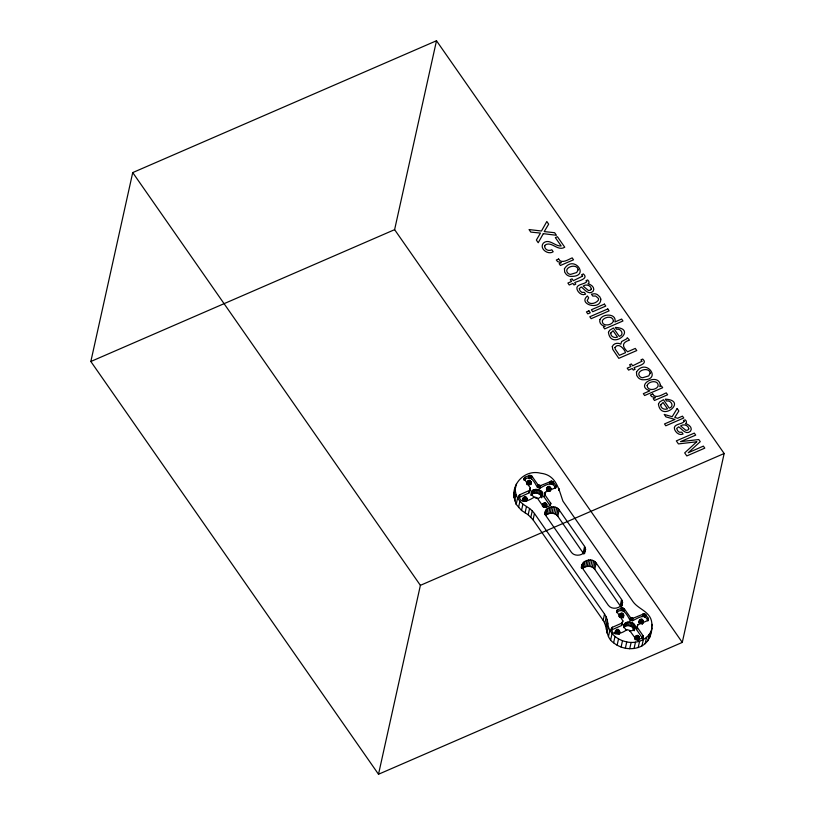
<?xml version="1.0" encoding="UTF-8"?>
<svg xmlns="http://www.w3.org/2000/svg" width="815" height="815" viewBox="0 0 815 815"><rect width="100%" height="100%" fill="white"/><g stroke="black" fill="none" stroke-linecap="round" stroke-linejoin="round"><path stroke-width="1.22" d="M513.929 497.16C512.166 482.225 525.981 469.328 540.722 473.24C556.38 474.951 558.723 489.367 562.941 501.144L633.011 601.684C638.237 608.999 648.974 611.158 651.43 620.694C653.253 629.74 650.543 641.161 641.945 645.918C632.97 650.676 621.427 649.107 613.603 642.801C605.596 637.636 607.786 627.407 603.141 620.347L533.061 519.807L528.181 514.785L521.519 510.445L516.19 504.322L513.929 497.16L515.488 487.227M545.276 492.219L544.624 494.379L550.787 503.344L550.227 505.86L544.063 496.906L545.276 492.219L555.463 487.727L555.749 485.516L553.079 481.797L551.49 481.176L540.651 485.587L537.992 484.854L532.063 476.357L529.536 475.369L524.758 477.437L524.147 478.711L530.392 488.154L529.19 492.841L518.656 497.7L519.562 494.817L529.75 490.314L530.392 488.154M527.305 499.055C518.197 505.993 526.551 489.051 526.887 500.95M531.37 482.714C522.262 489.652 530.616 472.71 530.952 484.599M538.511 498.332C553.976 489.52 521.712 484.497 534.283 497.649M546.977 505.096C537.859 512.034 546.213 495.092 546.559 506.991M551.042 488.755C541.924 495.693 550.278 478.751 550.614 490.65M581.431 568.055C580.83 560.516 591.934 557.053 596.162 563.002L621.58 599.483L622.558 602.305L621.906 605.83M585.577 549.239C584.915 555.586 574.769 557.338 571.315 552.193L545.887 515.712C541.476 508.163 555.412 503.538 559.182 509.946L584.6 546.417L585.577 549.239L584.64 553.446M612.014 627.468C609.926 637.758 622.986 633.204 626.827 629.608L629.486 630.331L636.24 639.551L637.931 639.826L642.261 638.023L643.239 635.995L637.075 627.041L637.727 624.871L647.456 620.653L648.434 618.626L645.531 614.449L643.942 613.827L633.102 618.239L630.443 617.515L624.147 608.611L621.458 608.173L617.21 610.089L616.598 611.362L622.843 620.806L621.641 625.492L611.454 629.985L612.014 627.468L622.202 622.976L622.843 620.806M615.376 631.004C621.998 640.305 619.186 621.957 614.958 632.898M619.441 614.663C626.063 623.954 623.251 605.616 619.023 616.558M634.172 630.759C640.478 618.3 615.6 620.48 626.735 630.301M635.048 637.045C641.66 646.346 638.848 628.008 634.63 638.94M643.493 621.407C634.376 628.355 642.729 611.413 643.076 623.302M544.389 496.213L544.715 494.736M637.167 627.397L637.055 628.141L637.727 624.871M90.842 361.493L132.723 172.586L436.494 40.75L724.158 453.507L682.277 642.414L378.506 774.25L90.842 361.493L394.613 229.657L436.494 40.75M378.506 774.25L420.387 585.343L132.723 172.586M516.496 483.764L514.092 493.533M514.642 500.807L516.038 494.501L515.335 490.854M516.19 504.322L517.586 498.026L516.038 494.501M519.002 497.333L519.562 494.817M519.45 497.069L520.011 494.542M523.831 479.923L524.208 478.242M524.045 479.485L524.422 477.804M524.198 479.964L524.758 477.437M518.513 507.582L519.909 501.276L517.586 498.026M525.206 477.172L524.656 479.689C530.983 473.912 534.701 482.979 537.431 487.38L540.09 488.104C544.899 485.577 553.181 479.811 555.423 488.491M522.721 499.809L523.138 497.914M522.853 500.39L523.475 497.547M523.098 501.062L523.933 497.282M526.918 484.049L527.539 481.207M528.446 478.038L529.006 475.522M521.519 510.445L522.914 504.139L519.909 501.276M523.627 500.909L524.463 497.119M527.152 484.721L527.998 480.942M528.976 477.885L529.536 475.369M527.692 484.568L528.528 480.779M524.198 500.868L525.033 497.089M529.556 477.855L530.117 475.328M528.263 484.528L529.098 480.748M524.779 500.97L525.614 497.181M530.127 477.947L530.687 475.42M528.833 484.619L529.679 480.84M525.318 501.174L526.154 497.395M530.667 478.161L531.227 475.634M525.991 500.553L526.622 497.71M529.383 484.833L530.219 481.054M531.136 478.476L531.696 475.95M526.358 500.95L526.989 498.118M530.056 484.212L530.687 481.37M531.502 478.874L532.063 476.357M526.796 500.461L527.224 498.576M530.422 484.609L531.054 481.777M530.86 484.12L531.288 482.236M529.302 492.087L529.862 489.571M529.19 492.841L530.076 488.847M525.094 512.808L526.49 506.502L522.914 504.139M530.983 495.388L531.553 492.311M532.073 491.231L531.237 495.011C534.059 491.19 541.292 493.044 541.669 497.863M532.093 494.104L532.928 490.314M528.181 514.785L529.577 508.489L526.49 506.502M533.224 493.421L534.059 489.642M534.548 493.034L535.394 489.255M535.985 492.953L536.82 489.173M530.86 517.138L532.256 510.842L529.577 508.489M537.431 487.38L537.992 484.854M538.338 487.533L538.898 485.017M537.421 493.187L538.267 489.407M539.235 487.778L539.795 485.261M533.061 519.807L534.467 513.501L532.256 510.842M538.776 493.717L539.622 489.937M540.09 488.104L540.651 485.587M539.948 494.511L540.783 490.732M540.854 495.51L541.7 491.73M541.445 496.651L542.281 492.871M541.934 497.16L542.505 494.084M544.063 496.906L544.624 494.379M542.383 505.85L542.8 503.955M544.603 495.489L545.164 492.963M542.515 506.431L543.147 503.599M546.447 489.509L546.865 487.615M544.328 507.113L542.963 506.186L543.595 503.324M546.58 490.09L547.211 487.248M547.028 489.815L547.66 486.983M544.125 503.171L543.289 506.95C545.867 507.521 550.889 506.512 550.787 503.344M548.189 486.83L547.354 490.61L549.045 490.885L549.88 487.095M543.86 506.92L544.705 503.13M547.925 490.579L548.76 486.789M545.276 503.232L544.44 507.012L544.98 507.225L545.816 503.436M549.83 483.886L550.39 481.359M548.505 490.671L549.341 486.881M550.359 483.723L550.92 481.207M545.449 507.541L546.284 503.762M550.93 483.692L551.49 481.176M546.019 506.991L546.651 504.159M549.514 491.201L550.349 487.421M546.254 507.45L546.885 504.617M551.511 483.784L552.071 481.268M544.807 514.367L545.734 510.17M550.084 490.65L550.716 487.818M550.319 491.109L550.95 488.277M552.05 483.998L552.611 481.482M546.763 509.069L545.367 515.375C548.994 512.584 554.883 512.207 557.786 516.241L583.907 554.098M552.519 484.314L553.079 481.797M552.886 484.721L553.436 482.195M546.722 514.571L548.118 508.265M549.993 505.412L550.553 502.886M548.617 513.745L550.013 507.439M555.188 488.032L555.749 485.516M555.616 487.655L555.983 485.974M555.698 488.134L556.075 486.453M550.207 513.267L551.612 506.971M551.928 513.175L553.324 506.869M558.632 490.538L559.1 488.44M553.66 513.45L555.056 507.144M555.28 514.092L556.686 507.786M556.686 515.039L558.092 508.743M557.786 516.241L559.182 509.946M583.204 552.723L584.6 546.417M584.141 553.049L585.302 547.792M581.39 567.678L582.083 564.53M581.553 568.483L582.715 563.226M583.744 562.136L582.348 568.432C585.975 565.641 591.863 565.274 594.767 569.308L620.184 605.789L621.58 599.483M583.703 567.627L585.099 561.321M585.598 566.802L586.994 560.496M587.197 566.333L588.593 560.027M588.909 566.231L590.305 559.936M590.641 566.517L592.036 560.211M592.271 567.148L593.666 560.842M593.666 568.106L595.072 561.8M594.767 569.308L596.162 563.002M603.141 620.347L604.536 614.052L534.467 513.501M604.812 623.251L606.207 616.945L604.536 614.052M605.891 626.297L607.287 619.991L606.207 616.945M606.36 629.404L607.756 623.108L607.287 619.991M606.971 633.061L608.367 626.755L607.756 623.108M608.428 636.596L609.824 630.29L608.367 626.755M611.087 629.944L611.464 628.263M611.301 629.516L611.668 627.835M611.902 629.72L612.462 627.193M616.497 612.136L616.874 610.455M617.21 610.089L616.649 612.615C623.037 606.452 627.234 615.131 629.883 620.032L632.542 620.765C637.177 618.677 645.225 612.391 647.65 620.684L648.2 618.167M610.669 639.887L612.065 633.581L609.824 630.29M617.108 612.34L617.668 609.824M615.172 632.46L615.59 630.566M620.887 607.155L622.283 600.859M615.305 633.041L615.936 630.209M619.237 616.12L619.655 614.225M621.275 607.124L622.365 603.721M613.603 642.801L614.999 636.495L612.065 633.581M615.753 632.776L616.385 629.934M619.369 616.7L620.001 613.868M621.855 605.453L622.558 602.305M620.898 610.7L621.458 608.173M619.818 616.425L620.449 613.593M615.549 633.713L616.914 629.781M621.438 610.537L621.988 608.021M619.614 617.373L620.979 613.44M616.079 633.561L616.649 633.53L617.485 629.75M622.008 610.506L622.568 607.99M620.144 617.22L620.714 617.189L621.55 613.4M618.065 629.842L617.23 633.622L616.649 633.53M622.579 610.598L623.139 608.082M622.13 613.501L621.295 617.281L620.714 617.189M617.77 633.836L618.605 630.056M623.129 610.812L623.679 608.296M621.835 617.495L622.67 613.705M618.442 633.204L619.074 630.372M623.587 611.128L624.147 608.611M618.809 633.601L619.441 630.769M622.303 617.811L623.139 614.031M619.043 634.06L619.675 631.228M623.954 611.535L624.514 609.009M619.339 633.601L619.757 631.707M622.874 617.261L623.506 614.428M619.278 634.07L619.695 632.185M623.108 617.719L623.74 614.887M617.128 645.225L618.524 638.919L614.999 636.495M621.641 625.492L622.528 621.499M623.343 617.729L623.821 615.366M623.587 626.857L624.005 624.973M623.903 626.725L624.534 623.883M623.689 627.662L625.39 622.976M624.545 626.755L625.675 626.083L626.511 622.303M621.091 647.069L622.487 640.763L618.524 638.919M625.675 626.083L627 625.686L627.845 621.906M627 625.686L628.436 625.604L629.272 621.825M629.883 620.032L630.443 617.515M630.79 620.195L631.35 617.668M634.956 626.735L634.121 630.515L632.399 627.163L629.883 625.839L630.718 622.059M625.35 648.251L626.745 641.945C636.953 644.176 649.952 639.154 651.99 627.957M631.686 620.439L632.246 617.913M631.228 626.368L632.073 622.589M632.542 620.765L633.102 618.239M632.399 627.163L633.245 623.383M633.316 628.171L634.152 624.382M629.73 648.73L631.126 642.424M633.897 629.312L634.732 625.533M643.239 635.995L642.678 638.522L636.525 629.557L637.075 627.041M634.834 638.502L635.252 636.617M635.18 638.135L635.598 636.25M638.695 622.599L639.317 620.276M635.211 639.765L636.046 635.975M639.245 621.794L639.663 619.909M635.741 639.602L636.576 635.822M639.276 623.414L640.111 619.634M634.07 648.495L635.466 642.189M639.806 623.261L640.641 619.482M637.157 635.792L636.311 639.571L637.9 640.193L638.736 636.413M641.222 619.451L640.376 623.231L641.965 623.852L642.801 620.072M636.892 639.663L637.727 635.883M642.281 616.537L642.841 614.011M637.432 639.877L638.267 636.097M640.957 623.322L641.792 619.543M642.811 616.385L643.371 613.858M641.497 623.536L642.332 619.757M643.381 616.344L643.942 613.827M638.267 640.59L639.103 636.81M638.919 639.164L639.337 637.269M643.962 616.435L644.522 613.919M639.011 639.643L639.429 637.748M642.332 624.249L643.167 620.47M642.984 622.823L643.402 620.928M644.502 616.649L645.062 614.133M638.196 647.538L639.592 641.242M644.971 616.965L645.531 614.449M645.337 617.373L645.898 614.846M642.444 638.064L643.004 635.537M642.892 638.634L643.33 636.484M641.945 645.918L643.341 639.612M648.068 620.307L648.434 618.626M648.159 620.786L648.526 619.105M645.164 643.677L646.56 637.371M647.742 640.916L649.148 634.61M651.674 626.429L652.143 624.331M649.575 637.738L650.971 631.431M636.525 629.557L636.841 628.864M519.216 495.174C519.053 505.127 529.77 500.441 534.365 496.956L537.034 497.68L542.963 506.186M634.803 627.917L632.297 630.586L629.537 631.065M621.743 605.025C618.453 608.876 611.484 609.691 608.296 605.25L582.868 568.768L581.9 565.956M420.387 585.343L724.158 453.507M535.638 498.179L537.085 498.413M628.436 625.604L629.883 625.839M622.487 640.763L626.745 641.945M394.613 229.657L682.277 642.414M600.808 299.125C600.94 310.892 577.326 304.352 587.401 295.967L588.695 297.832L587.187 300.541C588.848 305.33 595.704 303.608 598.139 300.45A3.189 2.608 12.5 0 0 598.312 298.341L595.724 296.049L592.76 296.069L591.456 294.205L594.104 293.787A5.308 4.33 12.5 0 1 597.385 294.612L599.871 296.904L600.808 299.125M612.299 346.599L612.748 349.38L618.799 358.345L636.77 350.552L635.282 348.423L627.581 351.774C621.692 346.212 621.988 342.483 629.496 340.13L627.285 337.695L626.654 338.857L621.631 341.536L620.816 344.164C618.025 342.402 613.41 343.278 612.299 346.599M544.756 245.926L544.736 247.159C545.541 250.215 549.218 251.224 551.826 249.787L553.181 251.743C548.047 255.37 538.919 248.473 543.361 243.114C549.178 238 555.086 246.588 561.168 245.967L555.351 237.613L557.429 236.717L564.744 247.22C557.766 251.621 551.847 241.036 545.398 244.867L544.756 245.926M608.459 332.337C610.853 351.153 638.502 328.628 615.284 327.406L616.598 329.291C620.948 328.017 624.789 334.863 619.278 336.381L613.43 327.997L609.63 330.248L608.459 332.337M658.459 404.087C660.853 422.904 688.502 400.379 665.284 399.146L666.599 401.041C670.949 399.768 674.789 406.603 669.278 408.132L663.43 399.747L659.63 401.989L658.459 404.087M578.151 269.755L576.684 272.526L570.622 274.37A3.535 2.883 12.5 0 1 567.963 273.259C562.493 267.483 577.132 262.644 578.151 269.755M650.197 373.127L648.72 375.898L642.668 377.742A3.535 2.883 12.5 0 1 640.009 376.622C634.539 370.856 649.178 366.006 650.197 373.127M614.999 347.506L615.203 349.105L619.41 355.32L625.553 352.651C624.28 348.963 618.473 342.086 614.999 347.506M647.141 385.454C647.212 391.169 655.943 390.283 658.082 386.269C659.192 379.831 648.73 380.737 647.141 385.454M586.708 281.613C584.63 284.68 575.054 283.905 577.152 289.682C578.405 292.911 582.093 295.916 585.618 294.164L584.365 292.371L581.849 292.381L580.097 290.843L579.21 288.622L581.289 286.972C584.447 289.223 588.603 295.519 593.035 291.383C595.612 288.082 591.211 284.262 588.002 283.834L588.98 282.978L588.787 281.185L587.646 279.953L586.016 280.655L586.708 281.613M684.172 421.457C682.094 424.534 672.518 423.759 674.626 429.536C675.869 432.765 679.557 435.76 683.082 434.018L681.829 432.225L679.323 432.235L677.571 430.687L676.674 428.466L678.752 426.826C681.921 429.067 686.067 435.373 690.509 431.227C693.076 427.926 688.675 424.116 685.476 423.688L686.454 422.822L686.261 421.039L685.109 419.807L683.49 420.509L684.172 421.457M610.781 333.029C610.252 336.493 614.683 338.449 617.495 337.084L613.063 330.727L610.781 333.029M660.782 404.78C660.262 408.234 664.694 410.19 667.495 408.835L663.064 402.478L660.782 404.78M564.428 268.787L564.703 272.149L566.282 274.37A6.377 5.216 12.5 0 0 570.042 276.336C591.293 277.671 573.892 253.638 564.428 268.787M636.464 372.149L636.749 375.511L638.318 377.742A6.377 5.216 12.5 0 0 642.077 379.709C663.329 381.033 645.928 357.011 636.464 372.149M660.323 384.924L659.753 386.667L661.423 385.933L662.666 387.706L644.634 395.53L643.33 393.665L649.85 390.833C634.029 385.403 658.255 371.986 660.323 384.924M599.952 319.612C598.75 322.903 601.99 326.02 605.138 326.285L603.395 327.039L604.699 328.903L622.955 320.978L621.621 319.062L614.928 321.966C617.006 313.357 602.672 313.123 599.952 319.612M613.451 320.804C612.391 325.837 601.246 326.958 602.407 320.438C604.638 316.791 612.625 315.344 613.451 320.804M582.531 276.163L573.352 280.676L572.079 278.852L570.276 279.627L571.549 281.46L567.892 283.039L569.247 284.985L572.904 283.396L573.984 284.955L575.787 284.17L574.707 282.622C577.54 281.043 589.377 279.005 583.377 273.942L581.635 274.696L582.531 276.163M641.853 361.279L632.674 365.803L631.401 363.969L629.598 364.753L630.871 366.577L627.214 368.166L628.579 370.112L632.226 368.523L633.306 370.071L635.109 369.287L634.029 367.738C636.861 366.169 648.699 364.122 642.699 359.069L640.967 359.822L641.853 361.279M591.323 289.05L590.243 290.303L588.389 290.466L583.143 286.065C585.934 283.803 591.048 285.291 591.323 289.05M688.787 428.894L687.707 430.157L685.853 430.31L680.617 425.919C683.408 423.647 688.512 425.145 688.787 428.894M543.31 233.661L538.216 242.727L536.362 240.068L540.447 233.08L530.799 232.092L529.037 229.555L541.466 231.022L546.824 221.507L548.668 224.145L544.226 231.572L554.648 232.723L556.431 235.28L543.31 233.661M677.163 408.509L672.192 416.689L664.235 414.438L665.947 416.893L674.952 419.419L664.52 423.943L665.804 425.797L683.775 417.993L682.481 416.149L677.571 418.278L674.749 417.402L678.875 410.964L677.163 408.509M696.744 441.791L684.692 452.896L686.811 455.942L704.781 448.138L703.365 446.111L688.247 452.743L700.258 441.659L698.791 439.55L680.525 441.649L695.704 435.118L694.298 433.101L676.328 440.895L678.437 443.91L696.744 441.791M558.632 259.007L556.309 260.016L557.664 261.635L561.413 262.674L559.151 263.663L560.414 265.486L573.516 259.802L572.181 257.876C568.554 259.323 561.484 264.447 558.632 259.007M588.929 310.831L586.433 311.911L587.798 313.867L590.294 312.787L588.929 310.831M604.404 304.117L591.364 309.771L592.729 311.727L605.769 306.073L604.404 304.117M607.776 308.956L589.805 316.75L591.15 318.675L609.111 310.872L607.776 308.956M652.713 394.002L650.39 395.01L651.745 396.63L655.494 397.669L653.223 398.647L654.496 400.471L667.597 394.786L666.263 392.871C662.636 394.307 655.566 399.442 652.713 394.002"/></g></svg>
